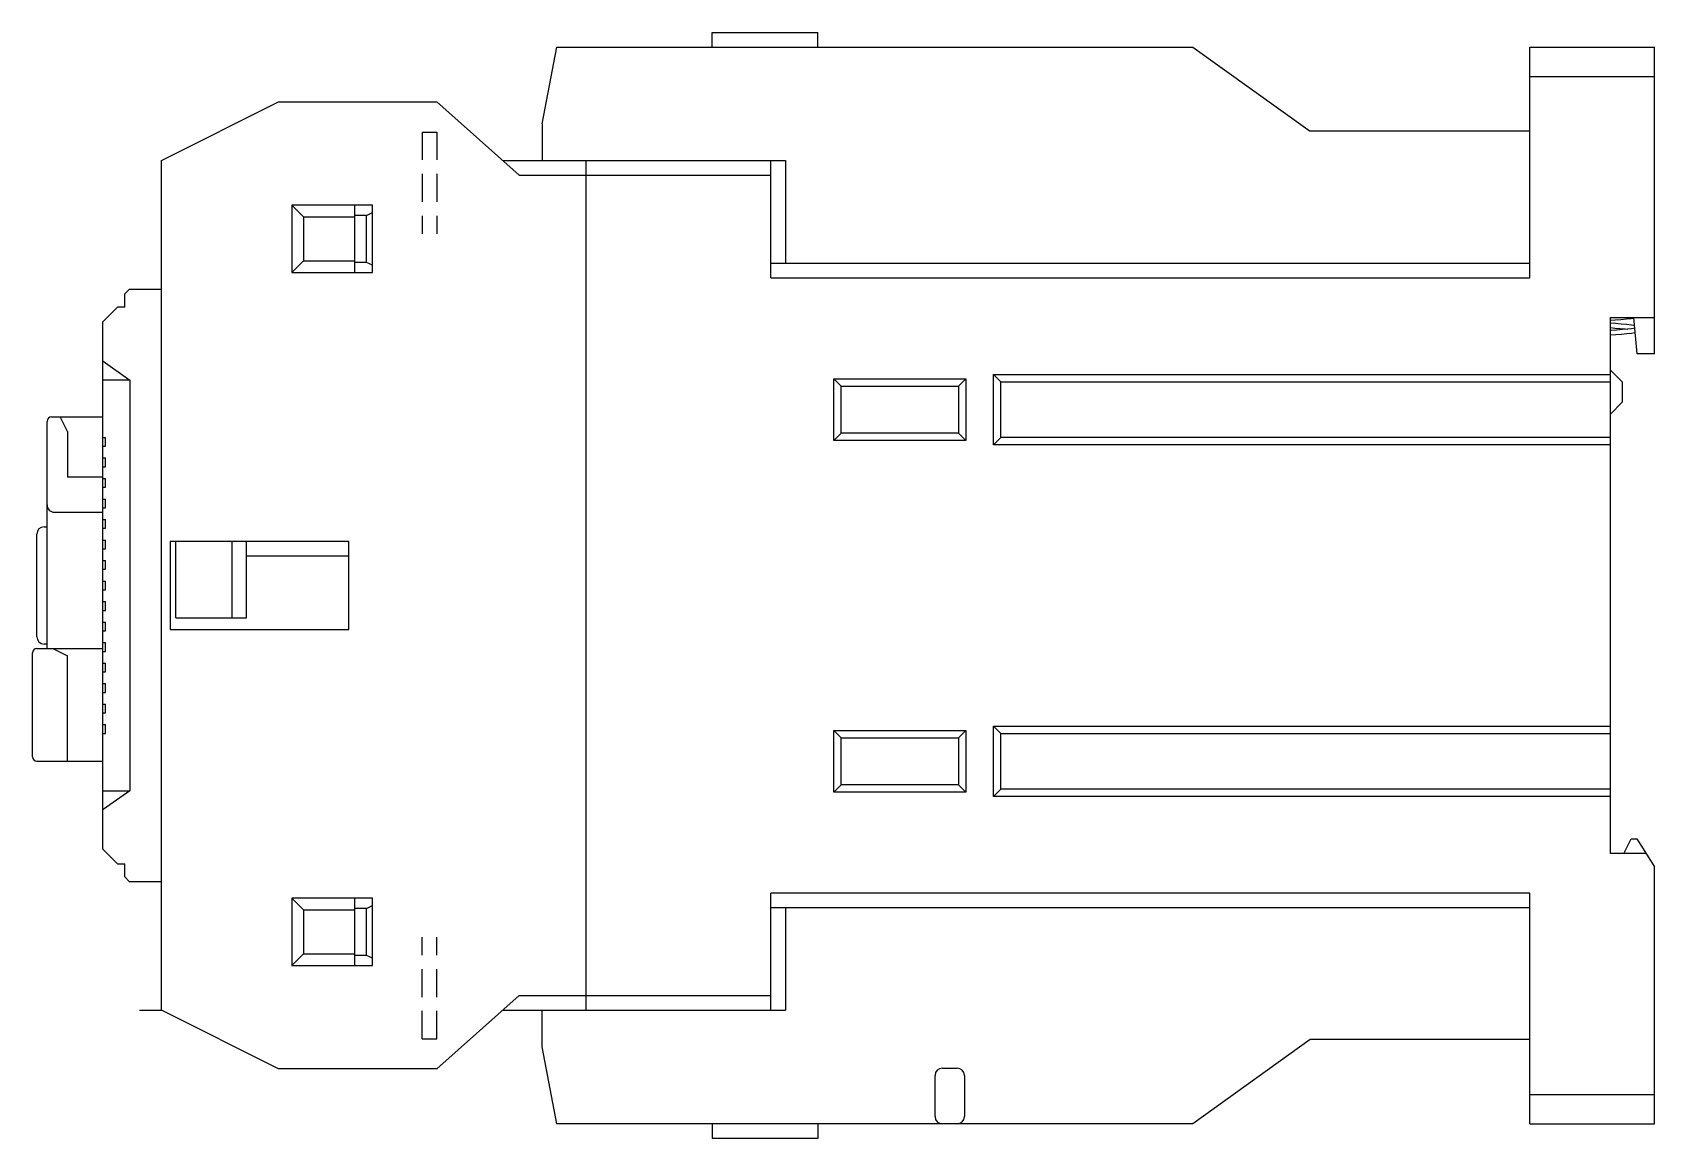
# Model space of a CAD drawing. Header units: millimetres. Extents: x -2525 to -2220, y -734 to -658.
# Drawn here: x -2436.1 to -2325.4, y -733.1 to -657.6 of the extents above; entities that cross this region are included whole.
import ezdxf

# ---------------------------------------------------------------- set-up
doc = ezdxf.new("R2010")
doc.units = ezdxf.units.MM
doc.linetypes.add('HIDDEN', pattern=[9.525, 6.35, -3.175])

msp = doc.modelspace()

# ---------------------------------------------------------------- linework, layer by layer
at = {"linetype": 'Continuous'}
for p, q in [((-2401.26, -663.81), (-2400.26, -658.56)), ((-2400.26, -658.56), (-2356.86, -658.56)), ((-2389.66, -658.56), (-2389.66, -657.56)), ((-2389.66, -657.56), (-2382.46, -657.56)), ((-2382.46, -658.56), (-2382.46, -657.56)), ((-2356.86, -658.56), (-2348.86, -664.31)), ((-2333.86, -658.56), (-2325.36, -658.56)), ((-2333.86, -674.31), (-2333.86, -658.56)), ((-2325.36, -679.51), (-2325.36, -658.56)), ((-2333.86, -660.56), (-2325.36, -660.56)), ((-2427.26, -666.31), (-2419.26, -662.31)), ((-2419.26, -662.31), (-2408.46, -662.31)), ((-2402.83, -667.31), (-2408.46, -662.31)), ((-2401.26, -663.81), (-2401.26, -666.31)), ((-2333.86, -664.31), (-2348.86, -664.31)), ((-2427.26, -724.31), (-2427.26, -666.31)), ((-2403.96, -666.31), (-2384.66, -666.31)), ((-2398.26, -724.31), (-2398.26, -666.31)), ((-2385.66, -674.31), (-2385.66, -666.31)), ((-2384.66, -666.31), (-2384.66, -673.31)), ((-2402.83, -667.31), (-2385.66, -667.31)), ((-2418.36, -669.36), (-2418.36, -673.96)), ((-2417.56, -670.16), (-2418.36, -669.36)), ((-2412.86, -669.36), (-2418.36, -669.36)), ((-2414.06, -673.96), (-2414.06, -669.36)), ((-2412.86, -673.96), (-2412.86, -669.36)), ((-2417.56, -670.16), (-2417.56, -673.16)), ((-2417.56, -670.16), (-2414.06, -670.16)), ((-2413.26, -670.06), (-2414.06, -670.06)), ((-2413.26, -670.06), (-2412.86, -669.86)), ((-2413.26, -673.26), (-2413.26, -670.06)), ((-2418.36, -673.96), (-2417.56, -673.16)), ((-2418.36, -673.96), (-2412.86, -673.96)), ((-2417.56, -673.16), (-2414.06, -673.16)), ((-2413.26, -673.26), (-2414.06, -673.26)), ((-2412.86, -673.46), (-2413.26, -673.26)), ((-2385.66, -673.31), (-2333.86, -673.31)), ((-2385.66, -674.31), (-2333.86, -674.31)), ((-2328.36, -677.01), (-2325.36, -677.01)), ((-2328.36, -713.61), (-2328.36, -677.01)), ((-2326.54, -679.51), (-2326.76, -677.01)), ((-2325.36, -679.51), (-2326.54, -679.51)), ((-2327.56, -681.41), (-2328.36, -680.61)), ((-2381.36, -685.41), (-2381.36, -681.21)), ((-2381.36, -681.21), (-2372.36, -681.21)), ((-2380.86, -681.71), (-2381.36, -681.21)), ((-2380.86, -684.91), (-2380.86, -681.71)), ((-2380.86, -681.71), (-2372.86, -681.71)), ((-2372.86, -681.71), (-2372.36, -681.21)), ((-2372.86, -681.71), (-2372.86, -684.91)), ((-2372.36, -681.21), (-2372.36, -685.41)), ((-2370.46, -685.71), (-2370.46, -680.91)), ((-2370.46, -680.91), (-2328.36, -680.91)), ((-2369.96, -681.41), (-2370.46, -680.91)), ((-2369.96, -685.21), (-2369.96, -681.41)), ((-2369.96, -681.41), (-2328.36, -681.41)), ((-2327.56, -681.41), (-2327.56, -682.81)), ((-2328.36, -683.61), (-2327.56, -682.81)), ((-2380.86, -684.91), (-2381.36, -685.41)), ((-2372.86, -684.91), (-2380.86, -684.91)), ((-2372.86, -684.91), (-2372.36, -685.41)), ((-2369.96, -685.21), (-2370.46, -685.71)), ((-2328.36, -685.21), (-2369.96, -685.21)), ((-2372.36, -685.41), (-2381.36, -685.41)), ((-2328.36, -685.71), (-2370.46, -685.71)), ((-2426.66, -692.31), (-2426.66, -698.31)), ((-2414.46, -692.31), (-2426.66, -692.31)), ((-2426.26, -697.51), (-2426.26, -692.31)), ((-2422.46, -692.31), (-2422.46, -697.51)), ((-2421.46, -697.51), (-2421.46, -692.31)), ((-2414.46, -698.31), (-2414.46, -692.31)), ((-2414.46, -693.31), (-2421.46, -693.31)), ((-2426.66, -698.31), (-2414.46, -698.31)), ((-2426.26, -697.51), (-2421.46, -697.51)), ((-2370.46, -704.91), (-2328.36, -704.91)), ((-2369.96, -705.41), (-2370.46, -704.91)), ((-2370.46, -709.71), (-2370.46, -704.91)), ((-2381.36, -705.21), (-2372.36, -705.21)), ((-2380.86, -705.71), (-2381.36, -705.21)), ((-2381.36, -709.41), (-2381.36, -705.21)), ((-2380.86, -705.71), (-2372.86, -705.71)), ((-2380.86, -708.91), (-2380.86, -705.71)), ((-2372.86, -705.71), (-2372.36, -705.21)), ((-2372.86, -705.71), (-2372.86, -708.91)), ((-2372.36, -705.21), (-2372.36, -709.41)), ((-2369.96, -705.41), (-2328.36, -705.41)), ((-2369.96, -709.21), (-2369.96, -705.41)), ((-2380.86, -708.91), (-2381.36, -709.41)), ((-2372.36, -709.41), (-2381.36, -709.41)), ((-2372.86, -708.91), (-2380.86, -708.91)), ((-2372.86, -708.91), (-2372.36, -709.41)), ((-2369.96, -709.21), (-2370.46, -709.71)), ((-2328.36, -709.21), (-2369.96, -709.21)), ((-2328.36, -709.71), (-2370.46, -709.71)), ((-2327.46, -713.61), (-2326.96, -712.61)), ((-2326.96, -712.61), (-2326.56, -712.61)), ((-2326.56, -712.61), (-2325.36, -714.51)), ((-2325.93, -713.61), (-2328.36, -713.61)), ((-2325.36, -732.06), (-2325.36, -714.51)), ((-2417.56, -717.46), (-2418.36, -716.66)), ((-2418.36, -716.66), (-2418.36, -721.26)), ((-2412.86, -716.66), (-2418.36, -716.66)), ((-2414.06, -721.26), (-2414.06, -716.66)), ((-2413.26, -717.36), (-2412.86, -717.16)), ((-2412.86, -721.26), (-2412.86, -716.66)), ((-2333.86, -716.31), (-2385.66, -716.31)), ((-2385.66, -724.31), (-2385.66, -716.31)), ((-2333.86, -717.31), (-2385.66, -717.31)), ((-2384.66, -717.31), (-2384.66, -724.31)), ((-2333.86, -732.06), (-2333.86, -716.31)), ((-2417.56, -717.46), (-2417.56, -720.46)), ((-2417.56, -717.46), (-2414.06, -717.46)), ((-2413.26, -717.36), (-2414.06, -717.36)), ((-2413.26, -720.56), (-2413.26, -717.36)), ((-2418.36, -721.26), (-2417.56, -720.46)), ((-2417.56, -720.46), (-2414.06, -720.46)), ((-2413.26, -720.56), (-2414.06, -720.56)), ((-2412.86, -720.76), (-2413.26, -720.56)), ((-2418.36, -721.26), (-2412.86, -721.26)), ((-2408.46, -728.31), (-2402.83, -723.31)), ((-2402.83, -723.31), (-2385.66, -723.31)), ((-2428.75, -724.31), (-2427.26, -724.31)), ((-2419.26, -728.31), (-2427.26, -724.31)), ((-2403.96, -724.31), (-2384.66, -724.31)), ((-2401.26, -726.81), (-2401.26, -724.31)), ((-2400.26, -732.06), (-2401.26, -726.81)), ((-2348.86, -726.31), (-2356.86, -732.06)), ((-2333.86, -726.31), (-2348.86, -726.31)), ((-2408.46, -728.31), (-2419.26, -728.31)), ((-2373.96, -728.26), (-2372.96, -728.26)), ((-2374.46, -731.56), (-2374.46, -728.76)), ((-2372.46, -728.76), (-2372.46, -731.56)), ((-2333.86, -730.06), (-2325.36, -730.06)), ((-2356.86, -732.06), (-2400.26, -732.06)), ((-2389.66, -732.06), (-2389.66, -733.06)), ((-2382.46, -732.06), (-2382.46, -733.06)), ((-2333.86, -732.06), (-2325.36, -732.06)), ((-2382.46, -733.06), (-2389.66, -733.06))]:
    msp.add_line(p, q, dxfattribs=at)
at = {"color": 7, "linetype": 'HIDDEN', "ltscale": 0.3}
for p, q in [((-2409.46, -664.36), (-2409.46, -671.31)), ((-2409.46, -664.36), (-2408.46, -664.36)), ((-2408.46, -664.36), (-2408.46, -671.31)), ((-2409.46, -726.26), (-2409.46, -719.32)), ((-2408.46, -726.26), (-2408.46, -719.32)), ((-2409.46, -726.26), (-2408.46, -726.26))]:
    msp.add_line(p, q, dxfattribs=at)
at = {"color": 7, "linetype": 'Continuous'}
for p, q in [((-2427.26, -724.31), (-2427.26, -666.31)), ((-2429.46, -675.11), (-2429.76, -675.41)), ((-2427.26, -675.11), (-2429.46, -675.11)), ((-2430.26, -676.31), (-2431.26, -677.31)), ((-2429.76, -676.31), (-2430.26, -676.31)), ((-2429.76, -676.31), (-2429.76, -675.41)), ((-2431.26, -713.31), (-2431.26, -677.31)), ((-2431.26, -680.01), (-2431.24, -680.01)), ((-2431.24, -680.01), (-2429.42, -681.3)), ((-2429.42, -681.3), (-2431.26, -681.3)), ((-2429.42, -681.3), (-2429.42, -709.32)), ((-2435.06, -699.61), (-2435.06, -684.11)), ((-2434.76, -683.81), (-2431.26, -683.81)), ((-2433.66, -684.81), (-2434.16, -683.81)), ((-2433.66, -684.81), (-2433.66, -687.91)), ((-2431.26, -685.21), (-2431.06, -685.21)), ((-2431.06, -685.81), (-2431.06, -685.21)), ((-2431.26, -685.81), (-2431.06, -685.81)), ((-2431.26, -686.61), (-2431.06, -686.61)), ((-2431.26, -687.21), (-2431.06, -687.21)), ((-2431.06, -687.21), (-2431.06, -686.61)), ((-2431.26, -687.91), (-2433.66, -687.91)), ((-2431.26, -688.01), (-2431.06, -688.01)), ((-2431.06, -688.61), (-2431.06, -688.01)), ((-2431.26, -688.61), (-2431.06, -688.61)), ((-2431.26, -689.41), (-2431.06, -689.41)), ((-2431.06, -690.01), (-2431.06, -689.41)), ((-2434.56, -690.31), (-2431.26, -690.31)), ((-2431.26, -690.01), (-2431.06, -690.01)), ((-2435.76, -698.81), (-2435.76, -691.81)), ((-2435.26, -691.31), (-2435.06, -691.31)), ((-2431.26, -690.81), (-2431.06, -690.81)), ((-2431.26, -691.41), (-2431.06, -691.41)), ((-2431.06, -691.41), (-2431.06, -690.81)), ((-2431.26, -692.21), (-2431.06, -692.21)), ((-2431.26, -692.81), (-2431.06, -692.81)), ((-2431.06, -692.81), (-2431.06, -692.21)), ((-2426.66, -692.31), (-2426.66, -698.31)), ((-2414.46, -692.31), (-2426.66, -692.31)), ((-2431.26, -693.61), (-2431.06, -693.61)), ((-2431.06, -694.21), (-2431.06, -693.61)), ((-2431.26, -694.21), (-2431.06, -694.21)), ((-2431.26, -695.01), (-2431.06, -695.01)), ((-2431.06, -695.61), (-2431.06, -695.01)), ((-2431.26, -695.61), (-2431.06, -695.61)), ((-2431.26, -696.41), (-2431.06, -696.41)), ((-2431.26, -697.01), (-2431.06, -697.01)), ((-2431.06, -697.01), (-2431.06, -696.41)), ((-2431.26, -697.81), (-2431.06, -697.81)), ((-2431.26, -698.41), (-2431.06, -698.41)), ((-2431.06, -698.41), (-2431.06, -697.81)), ((-2426.66, -698.31), (-2414.46, -698.31)), ((-2435.76, -699.61), (-2431.26, -699.61)), ((-2435.06, -699.31), (-2435.26, -699.31)), ((-2434.66, -699.61), (-2433.66, -700.11)), ((-2431.26, -699.21), (-2431.06, -699.21)), ((-2431.06, -699.81), (-2431.06, -699.21)), ((-2436.06, -707.01), (-2436.06, -699.91)), ((-2433.66, -707.31), (-2433.66, -700.11)), ((-2431.26, -699.81), (-2431.06, -699.81)), ((-2431.26, -700.61), (-2431.06, -700.61)), ((-2431.06, -701.21), (-2431.06, -700.61)), ((-2431.26, -701.21), (-2431.06, -701.21)), ((-2431.26, -702.01), (-2431.06, -702.01)), ((-2431.26, -702.61), (-2431.06, -702.61)), ((-2431.06, -702.61), (-2431.06, -702.01)), ((-2431.26, -703.41), (-2431.06, -703.41)), ((-2431.26, -704.01), (-2431.06, -704.01)), ((-2431.06, -704.01), (-2431.06, -703.41)), ((-2431.26, -704.81), (-2431.06, -704.81)), ((-2431.06, -705.41), (-2431.06, -704.81)), ((-2431.26, -705.41), (-2431.06, -705.41)), ((-2435.76, -707.31), (-2431.26, -707.31)), ((-2431.26, -709.32), (-2429.42, -709.32)), ((-2429.42, -709.32), (-2431.24, -710.61)), ((-2431.26, -710.61), (-2431.24, -710.61)), ((-2431.26, -713.31), (-2430.26, -714.31)), ((-2430.26, -714.31), (-2429.76, -714.31)), ((-2429.76, -715.21), (-2429.76, -714.31)), ((-2429.76, -715.21), (-2429.46, -715.51)), ((-2429.46, -715.51), (-2427.26, -715.51))]:
    msp.add_line(p, q, dxfattribs=at)
at = {"linetype": 'Continuous'}
for points in [[(-2326.71, -677.57), (-2326.94, -677.54), (-2327.27, -677.5), (-2327.64, -677.47), (-2328.03, -677.44), (-2328.36, -677.41)], [(-2328.34, -677.21), (-2328.04, -677.19), (-2327.65, -677.16), (-2327.28, -677.12), (-2326.95, -677.09), (-2326.75, -677.07)], [(-2328.36, -677.71), (-2328.07, -677.74), (-2327.7, -677.77), (-2327.36, -677.8), (-2327.19, -677.81)], [(-2326.69, -677.76), (-2326.69, -677.76), (-2326.92, -677.79), (-2327.2, -677.82), (-2327.54, -677.85), (-2327.95, -677.88), (-2328.36, -677.91)], [(-2328.36, -678.21), (-2328.01, -678.19), (-2327.61, -678.15), (-2327.24, -678.12), (-2326.92, -678.09), (-2326.67, -678.05), (-2326.67, -678.05)]]:
    msp.add_lwpolyline(points, dxfattribs=at)
at = {"color": 7, "linetype": 'Continuous'}
for centre, radius, start, end in [((-2434.76, -684.11), 0.3, 90, 180), ((-2434.56, -689.81), 0.5, 179.9994, 270.0247), ((-2435.26, -691.81), 0.5, 90, 180), ((-2435.76, -699.91), 0.3, 90, 180), ((-2435.26, -698.81), 0.5, 180, 270), ((-2435.76, -707.01), 0.3, 180, 270)]:
    msp.add_arc(centre, radius, start, end, dxfattribs=at)
at = {"linetype": 'Continuous'}
for centre, start, end in [((-2373.96, -728.76), 90, 180), ((-2372.96, -728.76), 0, 90), ((-2373.96, -731.56), 180, 270), ((-2372.96, -731.56), 270, 0)]:
    msp.add_arc(centre, 0.5, start, end, dxfattribs=at)

doc.saveas('drawing.dxf')
